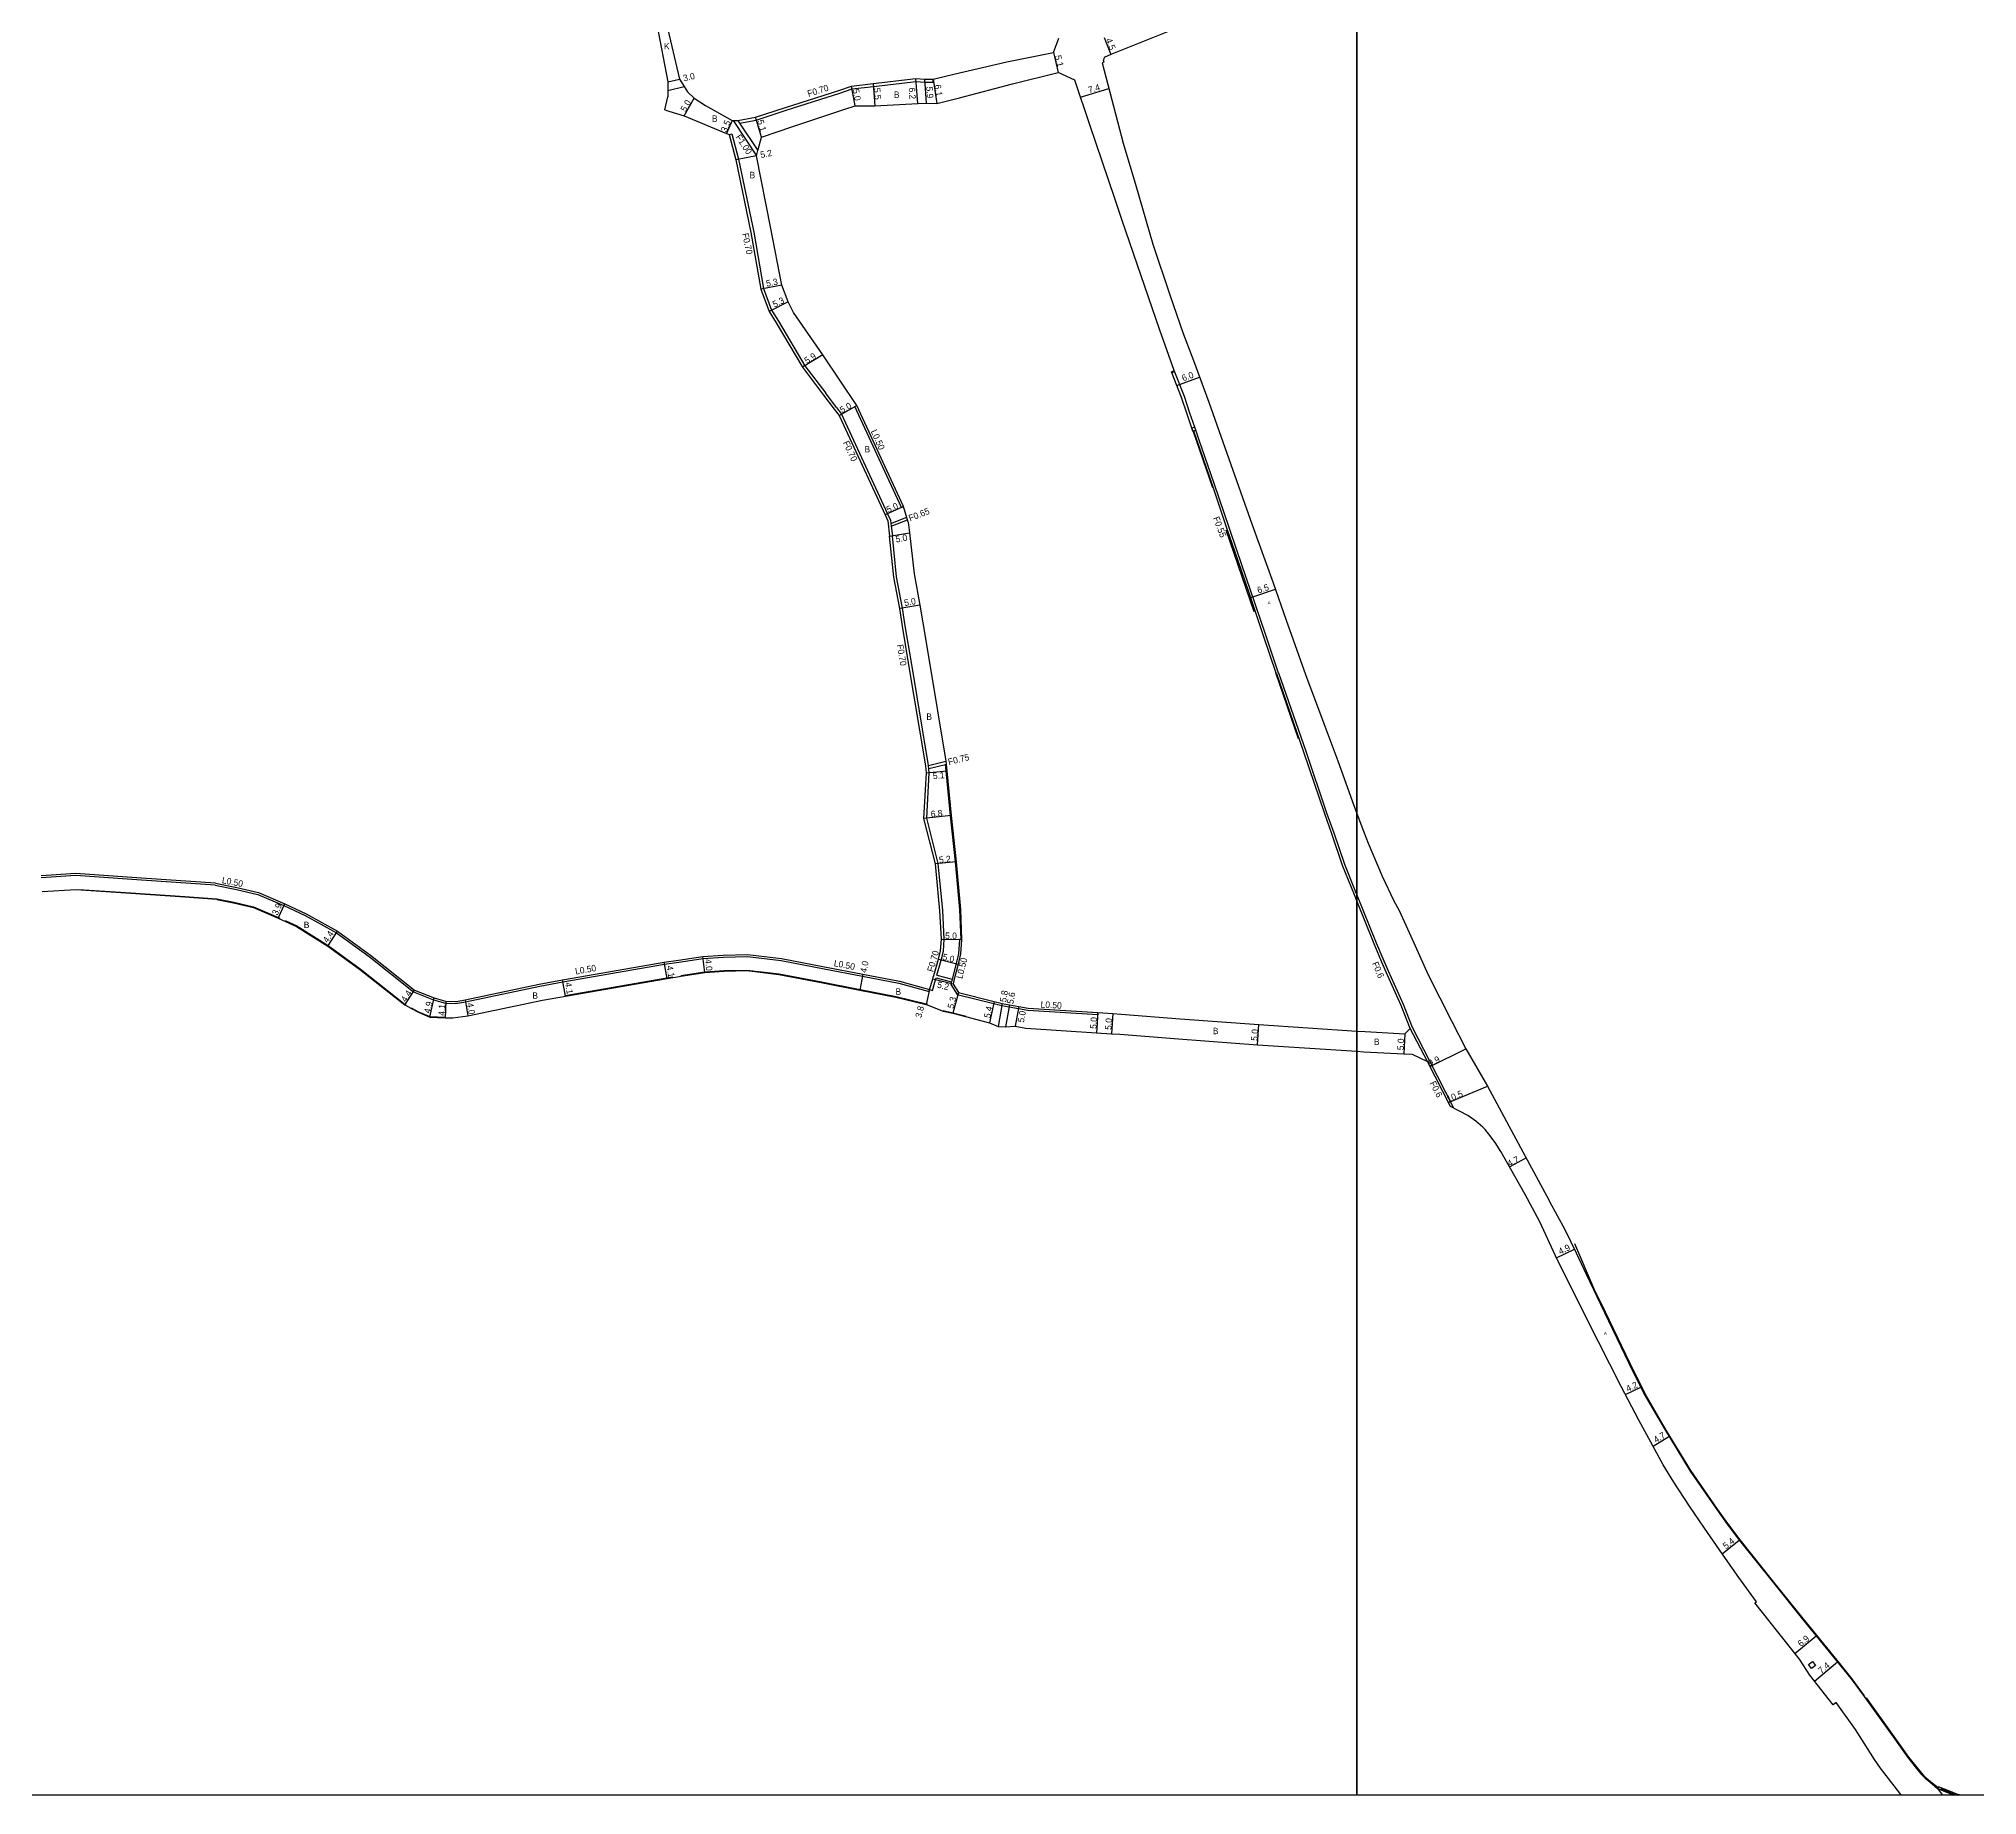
# Model space of a CAD drawing. Header units: metres. Extents: x -16000 to -12000, y -105000 to -102000.
# Drawn here: x -14726.6 to -14246.3, y -105000 to -104564.7 of the extents above; entities that cross this region are included whole.
import ezdxf

# ---------------------------------------------------------------- set-up
doc = ezdxf.new("R2010")
doc.units = ezdxf.units.M
doc.header["$LTSCALE"] = 2.5
for name, color, linetype in [('側溝・桝', 7, 'Continuous'), ('図郭', 7, 'Continuous'), ('幅員', 7, 'Continuous'), ('歩道・分離帯・安全施設', 7, 'Continuous'), ('舗装', 7, 'Continuous'), ('道路', 7, 'Continuous')]:
    doc.layers.add(name, color=color, linetype=linetype)
doc.styles.get("Standard").update_dxf_attribs({"font": ''})
doc.styles.add('YOKO_DECO', font='')
doc.styles.get('Standard').set_extended_font_data('@MS PGothic')
doc.styles.get('YOKO_DECO').set_extended_font_data('MS PGothic')

msp = doc.modelspace()

# ---------------------------------------------------------------- linework, layer by layer
at = {"layer": '側溝・桝'}
for points in [[(-14552.95, -104585.62), (-14548.84, -104584.89), (-14541.4, -104582.4), (-14528.12, -104578.2), (-14525.09, -104577.16), (-14519.8, -104576.54), (-14509.25, -104575.32), (-14507.08, -104575.49), (-14504.99, -104575.48), (-14504.99, -104574.78)], [(-14555.53, -104588.48), (-14554.85, -104588.3)], [(-14554.85, -104588.3), (-14553.21, -104594.56), (-14549.46, -104612.64), (-14547.01, -104626.63), (-14545.05, -104631.98), (-14543.32, -104634.76), (-14536.8, -104645.75), (-14531.6, -104652.6)], [(-14554.57, -104584.98), (-14548.79, -104593.72)], [(-14553.37, -104584.98), (-14552.95, -104585.62), (-14548.44, -104592.44)], [(-14440.18, -104660.98), (-14441.36, -104657.5), (-14442.74, -104653.42), (-14445.29, -104646.97)], [(-14528.95, -104656.1), (-14531.6, -104652.6)], [(-14512.82, -104680.88), (-14524.38, -104655.9), (-14523.95, -104655.66)], [(-14528.95, -104656.1), (-14527.7, -104657.74), (-14516.28, -104682.43), (-14515.56, -104684)], [(-14400, -104776.82), (-14400.06, -104776.67), (-14403.01, -104769.38), (-14405.62, -104761.57), (-14407.4, -104756.62), (-14412.6, -104741.35), (-14419.31, -104721.95), (-14419.43, -104721.99), (-14422.68, -104712.31), (-14426.24, -104701.66), (-14429.74, -104691.51), (-14431.59, -104686.07), (-14435.37, -104674.92), (-14439.04, -104664.21), (-14439.89, -104661.76)], [(-14515.56, -104684), (-14515.46, -104684.86), (-14515.38, -104685.53), (-14515.11, -104687.95)], [(-14515.46, -104684.86), (-14511.54, -104683.31)], [(-14515.38, -104685.53), (-14511.35, -104683.94)], [(-14512.82, -104680.88), (-14512.36, -104680.67)], [(-14504.1, -104796.79), (-14503.01, -104793.03), (-14502.47, -104790.85), (-14502.24, -104787.89), (-14502.62, -104780.8), (-14503.76, -104769.1), (-14506.57, -104757.92), (-14505.98, -104746.63), (-14506.07, -104745.71), (-14506.08, -104745.61), (-14506.14, -104744.96), (-14506.15, -104744.85), (-14506.2, -104744.35), (-14510.39, -104719.27), (-14511.9, -104710.21), (-14512.57, -104705.81), (-14514.05, -104698.08), (-14515.11, -104687.95)], [(-14506.15, -104744.85), (-14501.83, -104743.78)], [(-14506.08, -104745.61), (-14501.91, -104744.57), (-14501.76, -104744.54)], [(-14682.93, -104774.52), (-14690.2, -104773.98), (-14703.59, -104773.06), (-14717.42, -104772.12), (-14726.03, -104772.65)], [(-14682.93, -104774.52), (-14677.64, -104775.55), (-14672.38, -104776.79), (-14665.89, -104779.56), (-14660.61, -104782), (-14652.85, -104786.33), (-14644.76, -104792.2), (-14633.76, -104800.94), (-14628.85, -104802.89), (-14625.84, -104803.73), (-14623.36, -104803.82), (-14620.9, -104803.43), (-14602.5, -104799.53), (-14596.77, -104798.43), (-14571.57, -104794.06), (-14568.03, -104793.58), (-14561.99, -104792.66), (-14556.98, -104792.31), (-14551.01, -104792.15), (-14542.67, -104793.13), (-14532.04, -104795.18), (-14522.49, -104797.03), (-14513.47, -104798.78), (-14506, -104800.83)], [(-14375.94, -104829.78), (-14381.97, -104817.93), (-14386.22, -104809.74), (-14388.45, -104804.02), (-14392.18, -104795.82), (-14393.5, -104792.73), (-14395.17, -104788.82), (-14400, -104776.82)], [(-14497.94, -104787.95), (-14498.09, -104787.95), (-14498.44, -104787.94), (-14498.71, -104791.46), (-14499.32, -104793.93), (-14500.27, -104797.76), (-14500.43, -104798.44), (-14500.43, -104798.44), (-14500.59, -104799.07), (-14499.07, -104801.56)], [(-14505.2, -104800.57), (-14504.43, -104797.94), (-14504.29, -104797.47)], [(-14504.29, -104797.47), (-14500.43, -104798.44)], [(-14504.1, -104796.79), (-14500.27, -104797.76)], [(-14626.44, -104803.05), (-14625.76, -104803.24), (-14623.39, -104803.32), (-14623.1, -104803.27)], [(-14506, -104800.83), (-14505.87, -104800.35)], [(-14505.87, -104800.35), (-14505.2, -104800.57)], [(-14499.07, -104801.56), (-14489.97, -104803.84), (-14487.99, -104804.27), (-14486.18, -104804.6), (-14483.86, -104805.02), (-14481.51, -104805.44), (-14464.21, -104806.56), (-14464.18, -104806.06)], [(-14382.49, -104818.19), (-14386.75, -104809.99)]]:
    msp.add_lwpolyline(points, dxfattribs=at)
for points in [[(-14440.61, -104662.01), (-14439.89, -104661.76), (-14440.18, -104660.98), (-14440.87, -104661.22)], [(-14286.37, -104967.83), (-14287.33, -104968.57), (-14288.06, -104967.61), (-14287.1, -104966.88)]]:
    msp.add_lwpolyline(points, close=True, dxfattribs=at)
at = {"layer": '図郭'}
for points in [[(-15200, -104400), (-14400, -104400), (-14400, -105000), (-15200, -105000)], [(-14400, -104400), (-13600, -104400), (-13600, -105000), (-14400, -105000)]]:
    msp.add_lwpolyline(points, close=True, dxfattribs=at)
at = {"layer": '幅員'}
for points in [[(-14462.61, -104564.43), (-14460.94, -104568.61)], [(-14475.2, -104568.14), (-14473.98, -104573.09)], [(-14570.75, -104575.39), (-14567.82, -104574.74)], [(-14524.33, -104581.39), (-14525.24, -104576.47)], [(-14519.88, -104575.84), (-14519.48, -104581.33)], [(-14508.8, -104580.8), (-14509.27, -104574.62)], [(-14506.61, -104580.68), (-14507.06, -104574.79)], [(-14504.99, -104574.78), (-14504.11, -104580.82)], [(-14468.52, -104579.19), (-14461.46, -104577.06)], [(-14566.69, -104583.82), (-14564.21, -104579.48)], [(-14554.83, -104584.98), (-14556.18, -104588.21)], [(-14547.52, -104589.09), (-14549.01, -104584.21)], [(-14548.79, -104593.72), (-14553.89, -104594.72)], [(-14542.49, -104625.79), (-14547.69, -104626.81)], [(-14540.95, -104629.91), (-14545.68, -104632.29)], [(-14532.37, -104643.03), (-14537.38, -104646.14)], [(-14444.62, -104650.66), (-14438.97, -104648.59)], [(-14528.31, -104658.1), (-14523.95, -104655.66)], [(-14512.36, -104680.67), (-14516.92, -104682.72)], [(-14515.8, -104688.03), (-14510.87, -104687.19)], [(-14426.28, -104703.22), (-14420.18, -104701.1)], [(-14508.34, -104705.06), (-14513.26, -104705.93)], [(-14506.68, -104746.65), (-14501.61, -104746.16)], [(-14500.52, -104757.26), (-14507.28, -104757.99)], [(-14499.28, -104768.71), (-14504.45, -104769.22)], [(-14667.31, -104782.65), (-14665.69, -104779.1)], [(-14655.04, -104789.56), (-14652.58, -104785.91)], [(-14502.94, -104787.88), (-14497.94, -104787.95)], [(-14570.95, -104797.61), (-14571.65, -104793.57)], [(-14561.61, -104796.14), (-14562.05, -104792.16)], [(-14503.69, -104792.85), (-14498.83, -104794.05)], [(-14596.14, -104801.98), (-14596.86, -104797.94)], [(-14522.39, -104796.54), (-14523.15, -104800.47)], [(-14500.05, -104798.99), (-14505.1, -104797.74)], [(-14635.93, -104804.17), (-14633.51, -104800.5)], [(-14629.73, -104807.2), (-14628.68, -104802.41)], [(-14625.76, -104803.24), (-14625.95, -104807.33)], [(-14621, -104802.93), (-14620.35, -104806.88)], [(-14505.87, -104800.35), (-14506.76, -104804.04)], [(-14498.75, -104801.12), (-14500.14, -104806.23)], [(-14489.86, -104803.35), (-14491.02, -104808.62)], [(-14487.89, -104803.78), (-14488.92, -104809.49)], [(-14486.09, -104804.11), (-14487.08, -104809.62)], [(-14483.77, -104804.53), (-14484.65, -104809.45)], [(-14464.18, -104806.06), (-14464.5, -104811.05)], [(-14460.47, -104806.3), (-14460.79, -104811.29)], [(-14424.61, -104814.01), (-14424.26, -104809.03)], [(-14388.1, -104811.33), (-14388.36, -104816.32)], [(-14381.86, -104819.44), (-14372.97, -104815.03)], [(-14377.31, -104828.35), (-14367.64, -104824.26)], [(-14362.19, -104844.32), (-14358.01, -104842.08)], [(-14350.51, -104866.81), (-14346.1, -104864.66)], [(-14333.42, -104900.7), (-14329.65, -104898.84)], [(-14326.61, -104913.52), (-14322.65, -104911.1)], [(-14309.46, -104940.18), (-14305.22, -104936.8)], [(-14291.45, -104964.88), (-14286.15, -104960.52)], [(-14286.58, -104971.72), (-14280.87, -104966.97)]]:
    msp.add_lwpolyline(points, dxfattribs=at)
at = {"layer": '歩道・分離帯・安全施設'}
for points in [[(-14445.66, -104647.53), (-14445.47, -104647.24)], [(-14440.54, -104662.04), (-14435.75, -104675.95)], [(-14432.5, -104686.43), (-14425.54, -104706.69)], [(-14420.16, -104721.8), (-14414.54, -104738.11)], [(-14498.09, -104787.95), (-14498.38, -104780.5), (-14499.43, -104768.72), (-14500.67, -104757.28), (-14501.76, -104746.18), (-14501.91, -104744.57)], [(-14716.74, -104775.52), (-14703.82, -104776.4), (-14690.43, -104777.32), (-14682.54, -104777.9), (-14682.55, -104777.91), (-14678.32, -104778.73), (-14673.39, -104779.89), (-14667.25, -104782.51), (-14666.92, -104782.66)], [(-14665.62, -104783.26), (-14662.69, -104784.6), (-14654.95, -104789.43), (-14647.03, -104795.19), (-14635.85, -104804.05), (-14635.71, -104804.12)], [(-14596.17, -104801.83), (-14570.98, -104797.46), (-14569.5, -104797.21)], [(-14567.53, -104796.89), (-14561.62, -104795.99), (-14556.81, -104795.66), (-14551.16, -104795.51), (-14543.19, -104796.44), (-14532.71, -104798.46), (-14523.12, -104800.32), (-14514.18, -104802.06), (-14506.72, -104803.89), (-14506.47, -104803.96)], [(-14634.37, -104804.85), (-14632.52, -104805.85), (-14629.7, -104807.05), (-14625.94, -104807.18), (-14625.94, -104807.18)], [(-14502.48, -104805.56), (-14500.11, -104806.09), (-14496.81, -104806.95)], [(-14274.17, -104975.35), (-14277.35, -104971.05), (-14280.94, -104966.54), (-14289.41, -104956.2), (-14296.96, -104946.83), (-14305.01, -104936.73), (-14308.08, -104932.68), (-14310.64, -104929.1), (-14317.2, -104919.57), (-14323.61, -104909.13), (-14328.59, -104900.5), (-14332.38, -104892.86), (-14339.41, -104878.26), (-14341.07, -104874.76), (-14345.96, -104863.33)], [(-14273.8, -104975.89), (-14266.93, -104985.43), (-14263.28, -104990.53), (-14261.46, -104992.83), (-14260.09, -104994.54), (-14259.52, -104995.16), (-14259.03, -104995.61), (-14257.87, -104996.56), (-14255.95, -104998.11)], [(-14255.35, -104998.33), (-14252.97, -104999.32), (-14251.81, -104999.79), (-14251.36, -104999.92), (-14251.09, -105000)]]:
    msp.add_lwpolyline(points, dxfattribs=at)
at = {"layer": '舗装'}
for points in [[(-14570.73, -104577.59), (-14566.72, -104576.53)], [(-14256.08, -104998.33), (-14254.85, -105000)]]:
    msp.add_lwpolyline(points, dxfattribs=at)
at = {"layer": '道路'}
for points in [[(-14572.67, -104553.23), (-14574.94, -104553.72), (-14574.49, -104555.86), (-14573.47, -104561.23), (-14570.75, -104575.39), (-14570.73, -104577.59), (-14570.72, -104579.12)], [(-14572.24, -104555.39), (-14571.1, -104561.05), (-14567.82, -104574.74), (-14566.72, -104576.53), (-14565.88, -104577.9), (-14564.21, -104579.48), (-14561.4, -104581.32), (-14554.83, -104584.98), (-14554.57, -104584.98), (-14553.37, -104584.98), (-14549.01, -104584.21), (-14541.62, -104581.74), (-14528.34, -104577.54), (-14525.24, -104576.47), (-14519.88, -104575.84), (-14509.27, -104574.62), (-14507.06, -104574.79), (-14504.99, -104574.78), (-14499.89, -104573.48), (-14486.75, -104570.49), (-14475.2, -104568.14), (-14473.87, -104564.58)], [(-14442.52, -104561.25), (-14444.44, -104562.02), (-14460.94, -104568.61)], [(-14460.94, -104568.61), (-14462.62, -104569.42), (-14462.74, -104569.7), (-14462.87, -104570), (-14462.72, -104570.56), (-14463.12, -104570.72), (-14457.94, -104590.58), (-14454.79, -104601.12)], [(-14548.79, -104593.72), (-14548.44, -104592.44), (-14548.38, -104592.2), (-14547.52, -104589.09), (-14540.03, -104586.58), (-14526.87, -104582.16), (-14524.33, -104581.39), (-14519.48, -104581.33), (-14508.8, -104580.8), (-14506.61, -104580.68), (-14504.11, -104580.82), (-14498.43, -104579.4), (-14485.37, -104575.9), (-14473.98, -104573.09)], [(-14460.01, -104604.32), (-14466.2, -104586.06), (-14469.93, -104575.01), (-14473.98, -104573.09)], [(-14571.49, -104582.37), (-14570.72, -104579.12)], [(-14571.49, -104582.37), (-14570.53, -104582.67), (-14566.69, -104583.82), (-14556.18, -104588.21), (-14555.53, -104588.48), (-14553.89, -104594.72), (-14550.15, -104612.77), (-14547.69, -104626.81), (-14545.68, -104632.29), (-14543.92, -104635.12), (-14537.38, -104646.14), (-14532.16, -104653.03), (-14529.5, -104656.53)], [(-14511.18, -104684.5), (-14512.36, -104680.67), (-14523.95, -104655.66), (-14532.37, -104643.03), (-14539.61, -104632.57), (-14540.95, -104629.91), (-14542.49, -104625.79), (-14545.26, -104611.73), (-14548.79, -104593.72)], [(-14454.79, -104601.12), (-14450.54, -104615.68), (-14446.35, -104628.16), (-14443.01, -104637.75), (-14440.49, -104644.43), (-14436.69, -104654.79), (-14431.71, -104668.87), (-14425.93, -104685.23), (-14420.72, -104699.56), (-14417.49, -104708.83), (-14412.7, -104722.24), (-14408.16, -104734.39), (-14404.73, -104743.71), (-14400.77, -104754.72), (-14400, -104756.75)], [(-14400, -104778.4), (-14400.61, -104776.89), (-14403.57, -104769.58), (-14406.17, -104761.77), (-14407.96, -104756.82), (-14413.16, -104741.54), (-14419.86, -104722.15), (-14419.93, -104722.17), (-14423.18, -104712.49), (-14426.74, -104701.83), (-14430.24, -104691.68), (-14432.1, -104686.25), (-14435.88, -104675.09), (-14439.55, -104664.38), (-14440.4, -104661.94), (-14440.61, -104662.01), (-14442.05, -104657.74), (-14443.43, -104653.67), (-14445.96, -104647.24), (-14445.29, -104646.97), (-14448.82, -104636.94), (-14458.16, -104609.78), (-14460.01, -104604.32)], [(-14529.5, -104656.53), (-14528.31, -104658.1), (-14516.92, -104682.72), (-14516.24, -104684.19), (-14515.8, -104688.03)], [(-14511.18, -104684.5), (-14510.87, -104687.19), (-14509.72, -104697.3), (-14508.34, -104705.06), (-14507.56, -104709.46), (-14506.09, -104718.28), (-14501.83, -104743.78), (-14501.76, -104744.54), (-14501.61, -104746.16), (-14500.52, -104757.26), (-14499.28, -104768.71), (-14498.24, -104780.49), (-14497.94, -104787.95), (-14498.22, -104791.54), (-14498.83, -104794.05), (-14499.84, -104798.13), (-14499.95, -104798.56), (-14500.05, -104798.99), (-14498.75, -104801.12)], [(-14505.87, -104800.35), (-14505.1, -104797.74), (-14504.97, -104797.29), (-14504.85, -104796.86), (-14503.69, -104792.85), (-14503.17, -104790.74), (-14502.94, -104787.88), (-14503.32, -104780.85), (-14504.45, -104769.22), (-14507.28, -104757.99), (-14506.68, -104746.65), (-14506.77, -104745.78), (-14506.84, -104745.02), (-14506.89, -104744.45), (-14511.08, -104719.39), (-14512.59, -104710.32), (-14513.26, -104705.93), (-14514.74, -104698.18), (-14515.8, -104688.03)], [(-14400, -104756.75), (-14398.35, -104761.12), (-14397.16, -104764.07), (-14393.7, -104772.26), (-14390.87, -104778.34), (-14389.54, -104780.77), (-14386.6, -104787.15), (-14382.3, -104796.68), (-14376.51, -104808.12), (-14372.97, -104815.03), (-14367.64, -104824.26), (-14358.84, -104840.54), (-14352.36, -104852.64), (-14352.23, -104852.89)], [(-14682.86, -104774.02), (-14690.16, -104773.49), (-14703.56, -104772.56), (-14717.42, -104771.62), (-14726.06, -104772.15)], [(-14682.55, -104778.06), (-14690.44, -104777.47), (-14703.83, -104776.55), (-14717.43, -104775.62), (-14725.82, -104776.14)], [(-14682.86, -104774.02), (-14677.54, -104775.06), (-14672.22, -104776.31), (-14665.69, -104779.1), (-14660.38, -104781.55), (-14652.58, -104785.91), (-14644.46, -104791.8), (-14633.51, -104800.5), (-14628.68, -104802.41), (-14626.44, -104803.05), (-14625.76, -104803.24), (-14623.39, -104803.32), (-14623.1, -104803.27)], [(-14682.55, -104778.06), (-14678.35, -104778.88), (-14673.44, -104780.03), (-14667.31, -104782.65), (-14662.76, -104784.73), (-14655.04, -104789.56), (-14647.12, -104795.31), (-14635.93, -104804.17), (-14635.78, -104804.25)], [(-14386.75, -104809.99), (-14388.98, -104804.27), (-14392.72, -104796.06), (-14394.04, -104792.97), (-14395.72, -104789.05), (-14400, -104778.4)], [(-14623.1, -104803.27), (-14621, -104802.93), (-14602.6, -104799.04), (-14596.86, -104797.94), (-14571.65, -104793.57), (-14568.11, -104793.08), (-14562.05, -104792.16), (-14557, -104791.81), (-14550.99, -104791.65), (-14542.59, -104792.63), (-14531.94, -104794.69), (-14522.39, -104796.54), (-14513.36, -104798.29), (-14505.87, -104800.35)], [(-14635.78, -104804.25), (-14634.44, -104804.98), (-14632.58, -104805.99), (-14629.73, -104807.2), (-14625.95, -104807.33), (-14624.07, -104807.32), (-14620.35, -104806.88), (-14601.83, -104802.97), (-14596.14, -104801.98), (-14570.95, -104797.61), (-14569.48, -104797.35)], [(-14569.48, -104797.35), (-14568.81, -104797.24), (-14567.5, -104797.04), (-14561.61, -104796.14), (-14556.81, -104795.81), (-14551.17, -104795.66), (-14543.21, -104796.59), (-14532.74, -104798.61), (-14523.15, -104800.47), (-14514.22, -104802.2), (-14506.76, -104804.04), (-14506.5, -104804.1)], [(-14506.5, -104804.1), (-14502.51, -104805.71), (-14500.14, -104806.23), (-14491.02, -104808.62), (-14488.92, -104809.49), (-14487.08, -104809.62), (-14484.65, -104809.45), (-14482.06, -104809.91), (-14464.5, -104811.05), (-14460.79, -104811.29), (-14458.75, -104811.42), (-14444.22, -104812.56), (-14424.61, -104814.01), (-14400, -104815.65)], [(-14498.75, -104801.12), (-14489.86, -104803.35), (-14487.89, -104803.78), (-14486.09, -104804.11), (-14483.77, -104804.53), (-14481.45, -104804.94), (-14464.18, -104806.06), (-14460.47, -104806.3), (-14458.41, -104806.43), (-14443.8, -104807.58), (-14424.26, -104809.03), (-14400, -104810.64)], [(-14400, -104810.64), (-14397.97, -104810.77), (-14388.1, -104811.33), (-14386.75, -104809.99)], [(-14400, -104815.65), (-14398.25, -104815.77), (-14388.36, -104816.32), (-14386.32, -104816.38), (-14382.49, -104818.19)], [(-14376.82, -104829.32), (-14382.49, -104818.19)], [(-14354.69, -104857.95), (-14358.3, -104851.17), (-14364.36, -104840.5), (-14365.74, -104838.27), (-14367.27, -104836.18), (-14368.21, -104835.04), (-14368.74, -104834.47), (-14370.55, -104832.93), (-14372.53, -104831.52), (-14376.82, -104829.32)], [(-14352.23, -104852.89), (-14348.5, -104859.83), (-14345.65, -104865.56), (-14343.17, -104870.85), (-14339.6, -104878.35), (-14332.57, -104892.96), (-14328.77, -104900.6), (-14323.79, -104909.24), (-14317.37, -104919.69), (-14310.82, -104929.22), (-14308.25, -104932.8), (-14305.18, -104936.86), (-14297.12, -104946.96), (-14289.58, -104956.34), (-14281.11, -104966.67), (-14277.52, -104971.18), (-14274.28, -104975.56)], [(-14274.24, -104987.11), (-14276.43, -104983.75), (-14281.26, -104977.02), (-14281.97, -104977.58), (-14287.75, -104970.24), (-14290.34, -104966.28), (-14301.41, -104952.35), (-14300.98, -104952.04), (-14305.33, -104946.05), (-14308.65, -104941.36), (-14313.82, -104933.85), (-14317.6, -104928.34), (-14321.42, -104922.45), (-14324.06, -104918.15), (-14326.68, -104913.41), (-14330.1, -104907.03), (-14334.46, -104898.72), (-14342.93, -104882.08), (-14350.76, -104866.31), (-14354.69, -104857.95)], [(-14274.28, -104975.56), (-14267.1, -104985.55), (-14263.44, -104990.66), (-14261.62, -104992.96), (-14260.25, -104994.68), (-14259.67, -104995.31), (-14259.17, -104995.77), (-14258, -104996.72), (-14256.08, -104998.33)], [(-14265.08, -105000), (-14265.43, -104999.52), (-14270.2, -104993.33), (-14271.72, -104991.14), (-14274.24, -104987.11)], [(-14250.31, -105000), (-14251.33, -104999.7), (-14251.76, -104999.57), (-14252.89, -104999.11), (-14255.9, -104997.89), (-14256.08, -104998.33)], [(-14252.03, -105000), (-14253.08, -104999.58), (-14256.08, -104998.33), (-14254.85, -105000)], [(-14256.08, -104998.33), (-14253.08, -104999.58), (-14252.03, -105000)], [(-14256.08, -104998.33), (-14253.08, -104999.58), (-14252.03, -105000)]]:
    msp.add_lwpolyline(points, dxfattribs=at)

# ---------------------------------------------------------------- texts
at = {"layer": '側溝・桝'}
for s, rotation, p in [('F0.70', 17.5349, (-14535.87, -104579.17)), ('F1.00', 303.4799, (-14554.06, -104589.12)), ('F0.70', 281.7236, (-14552.34, -104613.07)), ('F0.70', 294.2599, (-14527.38, -104664.8)), ('L0.50', 294.2599, (-14520.5, -104662.03)), ('F0.65', 21.5701, (-14510.7, -104684.36)), ('F0.55', 290.3916, (-14435.66, -104683.49)), ('F0.70', 279.4428, (-14514.01, -104714.95)), ('F0.75', 13.9271, (-14501.09, -104744.75)), ('L0.50', 348.9469, (-14681.35, -104773.97)), ('L0.50', 9.8434, (-14593.57, -104796.65)), ('L0.50', 349.0124, (-14529.7, -104794.53)), ('F0.70', 73.8838, (-14505, -104796.11)), ('L0.50', 76.1338, (-14497.77, -104797.79)), ('F0.6', 293, (-14396.27, -104793.86)), ('L0.50', 356.3008, (-14478.41, -104804.79)), ('F0.6', 297, (-14382.01, -104823.55))]:
    msp.add_text(s, height=1.6, rotation=rotation, dxfattribs=at).set_placement(p)
at = {"layer": '幅員'}
for s, rotation, p in [('5.1', 283.9079, (-14474.88, -104569.03)), ('4.5', 291.7413, (-14462.27, -104565)), ('3.0', 12.6282, (-14566.77, -104575.32)), ('5.0', 280.4972, (-14524.98, -104577.34)), ('5.5', 274.1235, (-14519.7, -104576.98)), ('6.2', 274.3402, (-14511.07, -104576.87)), ('5.9', 274.3402, (-14506.74, -104576.63)), ('6.1', 278.3072, (-14504.68, -104576.2)), ('7.4', 16.7807, (-14466.3, -104578.26)), ('5.0', 60.2379, (-14566.33, -104582.99)), ('3.5', 67.364, (-14556.22, -104588.03)), ('5.1', 286.9711, (-14548.64, -104585.09)), ('5.2', 11.101, (-14547.66, -104594.31)), ('5.3', 11.1321, (-14546.24, -104626.21)), ('5.3', 26.7279, (-14544.3, -104631.41)), ('5.9', 31.8238, (-14536.29, -104645.35)), ('6.0', 20, (-14443.03, -104649.67)), ('5.0', 29.2943, (-14527.57, -104657.57)), ('5.0', 24.2664, (-14516.14, -104682.26)), ('5.0', 9.5932, (-14514.18, -104689.57)), ('5.0', 10.0564, (-14512.05, -104705.34)), ('6.5', 19, (-14424.38, -104702.24)), ('5.1', 5.4222, (-14505, -104748.24)), ('6.8', 6.1844, (-14505.5, -104757.7)), ('5.2', 5.6715, (-14503.47, -104769.03)), ('3.9', 65.4239, (-14667.5, -104782.09)), ('4.4', 55.9995, (-14655.07, -104788.91)), ('5.0', 359.2488, (-14502.04, -104787.8)), ('4.1', 279.8433, (-14571.11, -104794.58)), ('4.0', 276.3385, (-14561.56, -104792.9)), ('4.0', 79.0113, (-14521.53, -104796.3)), ('5.0', 346.1338, (-14502.79, -104792.97)), ('4.1', 280.0266, (-14596.25, -104798.71)), ('5.2', 346.1238, (-14504.13, -104799.84)), ('4.4', 56.5617, (-14635.68, -104803.62)), ('4.9', 77.6237, (-14629.65, -104806.35)), ('4.1', 87.4434, (-14626.03, -104806.88)), ('4.0', 279.2976, (-14620.55, -104803.76)), ('3.8', 76.377, (-14507.91, -104807.47)), ('5.3', 74.7443, (-14499.96, -104805.19)), ('5.4', 77.5123, (-14490.88, -104807.53)), ('5.8', 79.8008, (-14486.94, -104803.59)), ('5.6', 79.8157, (-14485.15, -104804.02)), ('5.0', 79.8349, (-14482.51, -104808.62)), ('5.0', 86.3005, (-14464.54, -104810.14)), ('5.0', 86.3006, (-14460.83, -104810.38)), ('5.0', 85.9633, (-14424.65, -104813.11)), ('5.0', 87.1021, (-14388.41, -104815.42)), ('9.9', 26, (-14381.86, -104819.44)), ('10.5', 23, (-14377.31, -104828.35)), ('4.7', 28, (-14362.19, -104844.32)), ('4.9', 26.0069, (-14349.58, -104866.08)), ('4.2', 26.1386, (-14332.81, -104900.12)), ('4.7', 31.462, (-14325.86, -104912.77)), ('5.4', 38.5536, (-14308.52, -104939.11)), ('6.9', 39.4119, (-14289.94, -104963.31)), ('7.4', 39.7019, (-14284.87, -104969.98))]:
    msp.add_text(s, height=1.6, rotation=rotation, dxfattribs=at).set_placement(p)
at = {"layer": '舗装'}
for s, p in [('K', (-14571.7, -104567.37)), ('B', (-14514.74, -104579.4)), ('B', (-14559.83, -104585.34)), ('B', (-14550.49, -104599.31)), ('B', (-14522.02, -104667.26)), ('B', (-14506.68, -104733.53)), ('B', (-14660.97, -104785.12)), ('B', (-14604.32, -104802.65)), ('B', (-14514.33, -104801.67)), ('B', (-14435.69, -104811.41)), ('B', (-14395.76, -104814.09))]:
    msp.add_text(s, height=1.6, dxfattribs=at).set_placement(p)
at = {"layer": '舗装', "style": 'YOKO_DECO'}
for p in [(-14422.09, -104704.87, 102.35), (-14338.75, -104885.92, 100.16)]:
    msp.add_text('A', height=0.75, dxfattribs=at).set_placement(p)

doc.saveas('drawing.dxf')
